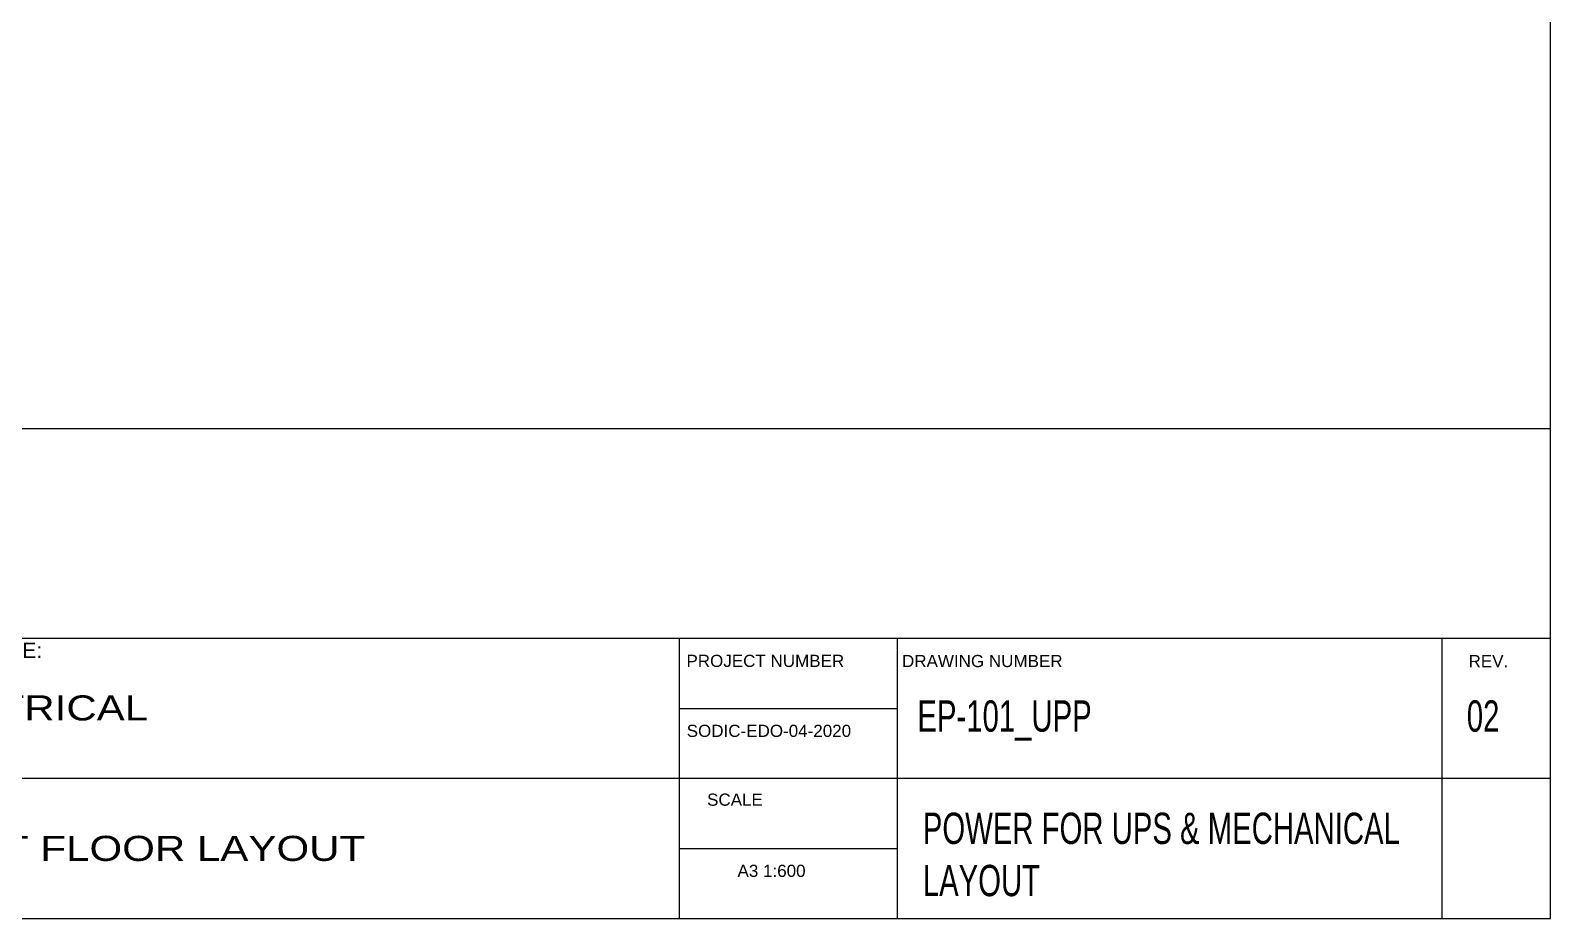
# Model space of a CAD drawing. Extents: x -178977 to 231842, y -29287 to 19916.
# Drawn here: x 33048 to 57327, y -29287 to -15099 of the extents above; entities that cross this region are included whole.
import ezdxf

# ---------------------------------------------------------------- set-up
doc = ezdxf.new("R2010")
doc.units = 0
doc.header["$LTSCALE"] = 0.25
doc.linetypes.add('DASHDOT', pattern=[25.4, 12.7, -6.35, 0, -6.35])
for name, color, linetype, lineweight in [('01-First Floor-FUR$0$Frame', 252, 'Continuous', 9), ('E-LITE-CLNG-CNDT', 6, 'DASHDOT', 35), ('T-DATA-CLNG-COND', 51, 'DASHDOT', 25)]:
    doc.layers.add(name, color=color, linetype=linetype, lineweight=lineweight)
doc.styles.add('01-First Floor-FUR$0$MARI3', font='arial.ttf', dxfattribs={"width": 1.2})
doc.styles.add('01-First Floor-FUR$0$TTLB-A0-JeddahDP$0$swis721', font='swiss.ttf')
doc.styles.add('DC_Elc_Romans', font='elc_romans.shx', dxfattribs={"width": 0.7})

# ---------------------------------------------------------------- blocks, each defined once
blk = doc.blocks.new('01-First Floor-FUR')
at = {"layer": '01-First Floor-FUR$0$Frame'}
for p, q in [((57327, -29287, 0), (57327, 19916, 0)), ((57327, -21462, 0), (-12260, -21462, 0)), ((57327, -24815, 0), (-12260, -24815, 0)), ((43410, -24815, 0), (43410, -29287, 0)), ((46889, -24815, 0), (46889, -29287, 0)), ((55588, -24815, 0), (55588, -29287, 0)), ((43410, -25933, 0), (46889, -25933, 0)), ((57327, -27051, 0), (29493, -27051, 0)), ((43410, -28169, 0), (46889, -28169, 0)), ((-12260, -29287, 0), (57327, -29287, 0))]:
    blk.add_line(p, q, dxfattribs=at)
at = {"layer": '01-First Floor-FUR$0$Frame', "style": '01-First Floor-FUR$0$MARI3', "width": 1.2}
for s, p in [('ELECTRICAL ', (30785, -26122, 1)), ('FIRST FLOOR LAYOUT', (31080, -28366, 0))]:
    blk.add_text(s, height=400.79, dxfattribs=at).set_placement(p)
at = {"layer": '01-First Floor-FUR$0$Frame', "style": '01-First Floor-FUR$0$TTLB-A0-JeddahDP$0$swis721'}
for s, insert, char_height, width, attachment_point in [('PHASE & DISCIPLINE:', (29691, -24879, 0), 243.01, 5832.34, 1), ('DRAWING NUMBER', (48251, -25174, 0), 194.41, 2499.58, 5), ('REV.', (56334, -25174, 0), 194.4, 3082.18, 5)]:
    blk.add_mtext(s, dxfattribs=dict(at, insert=insert, char_height=char_height, width=width, attachment_point=attachment_point))
at = {"layer": '01-First Floor-FUR$0$Frame', "attachment_point": 8, "style": '01-First Floor-FUR$0$TTLB-A0-JeddahDP$0$swis721'}
for s, insert, char_height in [(' PROJECT NUMBER', (44748, -25270, 0), 194.41), ('SODIC-EDO-04-2020', (44843, -26388, 0), 194.41), ('SCALE', (44301, -27487, 0), 194.4), ('A3 1:600', (44885, -28624, 0), 194.4)]:
    blk.add_mtext(s, dxfattribs=dict(at, insert=insert, char_height=char_height))

msp = doc.modelspace()

# ---------------------------------------------------------------- block references
at = {"layer": 'E-LITE-CLNG-CNDT'}
msp.add_blockref('01-First Floor-FUR', (0, 0), dxfattribs=at)

# ---------------------------------------------------------------- texts
at = {"layer": 'T-DATA-CLNG-COND', "style": 'DC_Elc_Romans', "width": 0.7}
for s, p in [('EP-101_UPP', (47215, -26301, 0)), ('02', (55989, -26301, 0))]:
    msp.add_text(s, height=500, dxfattribs=at).set_placement(p)
at = {"layer": 'T-DATA-CLNG-COND', "insert": (47301, -27595, 0), "char_height": 500, "width": 8286.72, "attachment_point": 1, "style": 'DC_Elc_Romans'}
msp.add_mtext('POWER FOR UPS & MECHANICAL LAYOUT', dxfattribs=at)

doc.saveas('drawing.dxf')
